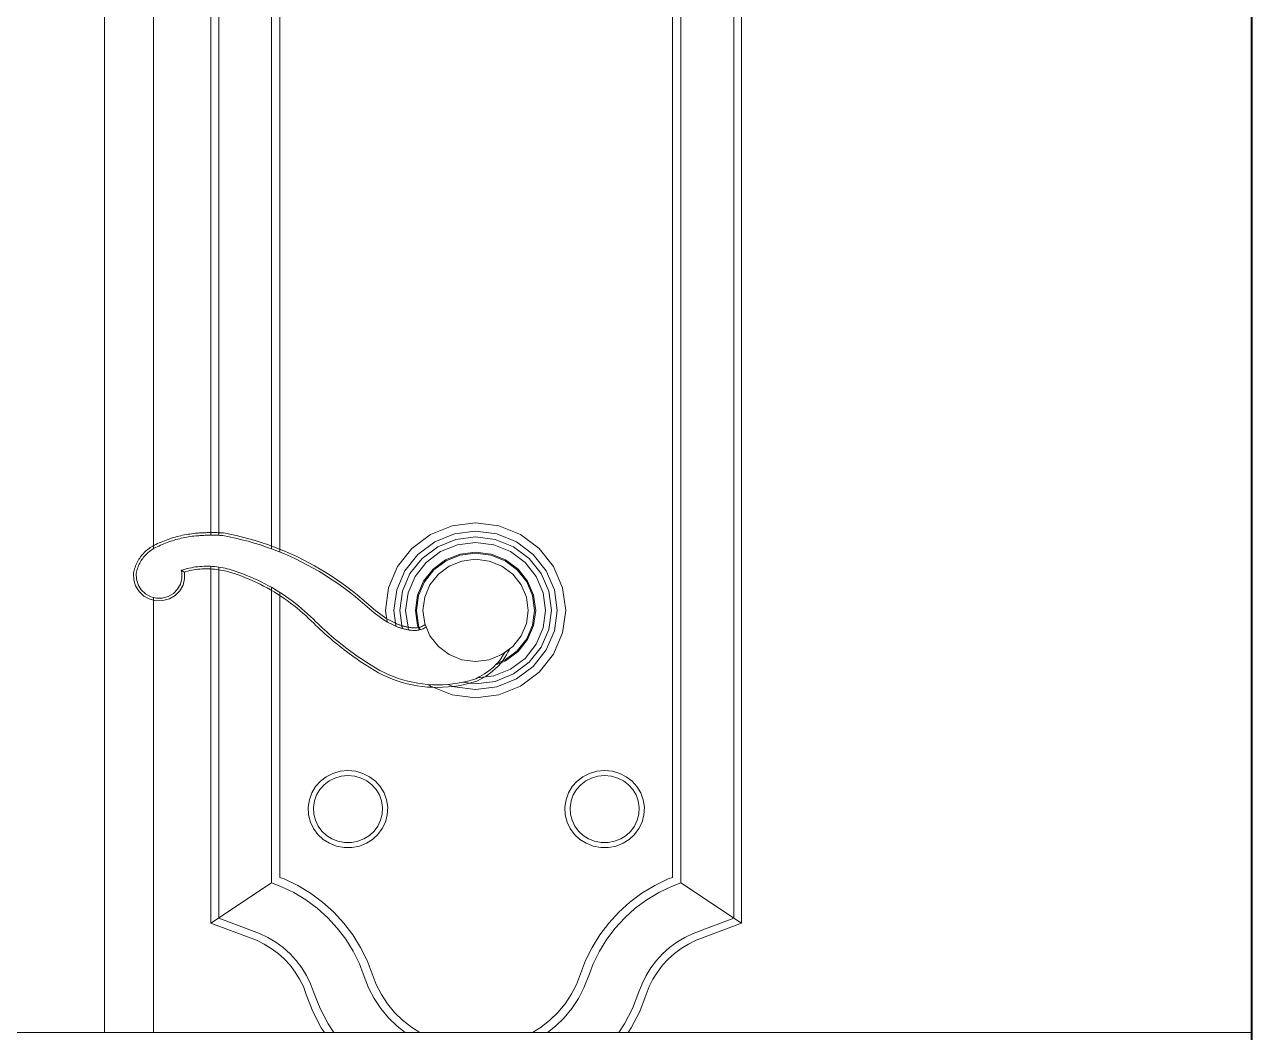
# Model space of a CAD drawing. Header units: inches. Extents: x 137851 to 141026, y -21374 to -19129.
# Drawn here: x 139383.35 to 139389.69, y -20907.73 to -20902.52 of the extents above; entities that cross this region are included whole.
import ezdxf

# ---------------------------------------------------------------- set-up
doc = ezdxf.new("R2010")
doc.units = ezdxf.units.IN
doc.header["$LTSCALE"] = 0.5
doc.header["$MEASUREMENT"] = 0
for name, color, linetype, lineweight in [('PARAPET', 50, 'Continuous', 13), ('wall', 1, 'Continuous', 40), ('window', 4, 'Continuous', 13)]:
    doc.layers.add(name, color=color, linetype=linetype, lineweight=lineweight)

msp = doc.modelspace()

# ---------------------------------------------------------------- linework, layer by layer
at = {"layer": 'PARAPET'}
for p, q in [((139353.6947, -20907.7297), (139387.6947, -20907.7297)), ((139387.6947, -20907.7297), (139389.6947, -20907.7297)), ((139389.6947, -20943.7297), (139389.6947, -20907.7297))]:
    msp.add_line(p, q, dxfattribs=at)
at = {"layer": 'wall'}
msp.add_line((139389.6947, -20828.7297), (139389.6947, -20943.7297), dxfattribs=at)
at = {"layer": 'window'}
for p, q in [((139384.0185, -20905.2299), (139384.0185, -20865.4152)), ((139383.7665, -20865.6597), (139383.7665, -20907.7297)), ((139384.3161, -20905.1596), (139384.3161, -20898.9438)), ((139387.0593, -20898.9438), (139387.0593, -20907.1653)), ((139384.3571, -20905.1469), (139384.3565, -20898.9707)), ((139387.0189, -20898.9707), (139387.0189, -20907.1384)), ((139384.6299, -20905.2306), (139384.6299, -20899.1525)), ((139384.6729, -20899.1811), (139384.6729, -20905.2472)), ((139386.7025, -20906.928), (139386.7025, -20899.1811)), ((139386.7455, -20899.1525), (139386.7455, -20906.9566)), ((139385.684, -20905.0963), (139385.5635, -20905.1117)), ((139385.8046, -20905.1117), (139385.684, -20905.0963)), ((139384.1407, -20905.1671), (139384.1313, -20905.1697)), ((139384.1501, -20905.1647), (139384.1407, -20905.1671)), ((139384.1596, -20905.1624), (139384.1501, -20905.1647)), ((139384.1691, -20905.1603), (139384.1596, -20905.1624)), ((139384.1786, -20905.1584), (139384.1691, -20905.1603)), ((139384.1882, -20905.1566), (139384.1786, -20905.1584)), ((139384.1978, -20905.1549), (139384.1882, -20905.1566)), ((139384.2001, -20905.1683), (139384.1907, -20905.1699)), ((139384.2074, -20905.1535), (139384.1978, -20905.1549)), ((139384.2095, -20905.1668), (139384.2001, -20905.1683)), ((139384.2171, -20905.1521), (139384.2074, -20905.1535)), ((139384.2189, -20905.1655), (139384.2095, -20905.1668)), ((139384.2267, -20905.1509), (139384.2171, -20905.1521)), ((139384.2284, -20905.1643), (139384.2189, -20905.1655)), ((139384.2364, -20905.1499), (139384.2267, -20905.1509)), ((139384.2378, -20905.1634), (139384.2284, -20905.1643)), ((139384.2461, -20905.1491), (139384.2364, -20905.1499)), ((139384.2473, -20905.1625), (139384.2378, -20905.1634)), ((139384.2517, -20905.1486), (139384.2461, -20905.1491)), ((139384.2527, -20905.1621), (139384.2473, -20905.1625)), ((139384.2572, -20905.1482), (139384.2517, -20905.1486)), ((139384.2582, -20905.1617), (139384.2527, -20905.1621)), ((139384.2627, -20905.1479), (139384.2572, -20905.1482)), ((139384.2636, -20905.1613), (139384.2582, -20905.1617)), ((139384.2683, -20905.1475), (139384.2627, -20905.1479)), ((139384.2691, -20905.161), (139384.2636, -20905.1613)), ((139384.2738, -20905.1472), (139384.2683, -20905.1475)), ((139384.2746, -20905.1607), (139384.2691, -20905.161)), ((139384.2794, -20905.147), (139384.2738, -20905.1472)), ((139384.28, -20905.1605), (139384.2746, -20905.1607)), ((139384.2849, -20905.1468), (139384.2794, -20905.147)), ((139384.2855, -20905.1602), (139384.28, -20905.1605)), ((139384.2905, -20905.1466), (139384.2849, -20905.1468)), ((139384.2909, -20905.16), (139384.2855, -20905.1602)), ((139384.296, -20905.1464), (139384.2905, -20905.1466)), ((139384.2964, -20905.1599), (139384.2909, -20905.16)), ((139384.3016, -20905.1463), (139384.296, -20905.1464)), ((139384.3019, -20905.1598), (139384.2964, -20905.1599)), ((139384.3071, -20905.1462), (139384.3016, -20905.1463)), ((139384.3073, -20905.1597), (139384.3019, -20905.1598)), ((139384.3127, -20905.1461), (139384.3071, -20905.1462)), ((139384.3128, -20905.1596), (139384.3073, -20905.1597)), ((139384.3182, -20905.1461), (139384.3127, -20905.1461)), ((139384.3182, -20905.1596), (139384.3128, -20905.1596)), ((139384.3238, -20905.1461), (139384.3182, -20905.1461)), ((139384.3237, -20905.1596), (139384.3182, -20905.1596)), ((139384.3292, -20905.1596), (139384.3237, -20905.1596)), ((139384.3293, -20905.1461), (139384.3238, -20905.1461)), ((139384.3346, -20905.1597), (139384.3292, -20905.1596)), ((139384.3349, -20905.1462), (139384.3293, -20905.1461)), ((139384.3401, -20905.1598), (139384.3346, -20905.1597)), ((139384.3404, -20905.1463), (139384.3349, -20905.1462)), ((139384.3456, -20905.16), (139384.3401, -20905.1598)), ((139384.346, -20905.1465), (139384.3404, -20905.1463)), ((139384.351, -20905.1601), (139384.3456, -20905.16)), ((139384.3515, -20905.1467), (139384.346, -20905.1465)), ((139384.3565, -20905.1603), (139384.351, -20905.1601)), ((139384.3571, -20905.1469), (139384.3515, -20905.1467)), ((139384.3565, -20905.1603), (139384.3571, -20905.1469)), ((139384.3619, -20905.1606), (139384.3565, -20905.1603)), ((139384.3626, -20905.1471), (139384.3571, -20905.1469)), ((139384.3674, -20905.1609), (139384.3619, -20905.1606)), ((139384.3682, -20905.1474), (139384.3626, -20905.1471)), ((139384.3728, -20905.1612), (139384.3674, -20905.1609)), ((139384.3737, -20905.1477), (139384.3682, -20905.1474)), ((139384.3783, -20905.1615), (139384.3728, -20905.1612)), ((139384.3801, -20905.1481), (139384.3737, -20905.1477)), ((139384.411, -20905.1679), (139384.3783, -20905.1615)), ((139384.4139, -20905.1547), (139384.3801, -20905.1481)), ((139384.4435, -20905.175), (139384.411, -20905.1679)), ((139384.4467, -20905.1618), (139384.4139, -20905.1547)), ((139384.4793, -20905.1697), (139384.4467, -20905.1618)), ((139385.4512, -20905.1568), (139385.3548, -20905.2286)), ((139385.5635, -20905.1117), (139385.4512, -20905.1568)), ((139385.5748, -20905.1526), (139385.473, -20905.1935)), ((139385.684, -20905.1386), (139385.5748, -20905.1526)), ((139385.684, -20905.1681), (139385.5827, -20905.1811)), ((139385.7933, -20905.1526), (139385.684, -20905.1386)), ((139385.7854, -20905.1811), (139385.684, -20905.1681)), ((139385.8951, -20905.1935), (139385.7933, -20905.1526)), ((139385.9169, -20905.1568), (139385.8046, -20905.1117)), ((139386.0133, -20905.2286), (139385.9169, -20905.1568)), ((139383.9962, -20905.2281), (139383.99, -20905.2328)), ((139384.0026, -20905.2237), (139383.9962, -20905.2281)), ((139384.0092, -20905.2195), (139384.0026, -20905.2237)), ((139384.016, -20905.2156), (139384.0092, -20905.2195)), ((139384.0166, -20905.2309), (139384.0105, -20905.2348)), ((139384.0228, -20905.2119), (139384.016, -20905.2156)), ((139384.0229, -20905.2273), (139384.0166, -20905.2309)), ((139384.0316, -20905.2076), (139384.0228, -20905.2119)), ((139384.0293, -20905.2239), (139384.0229, -20905.2273)), ((139384.0378, -20905.2197), (139384.0293, -20905.2239)), ((139384.0403, -20905.2034), (139384.0316, -20905.2076)), ((139384.0464, -20905.2156), (139384.0378, -20905.2197)), ((139384.0491, -20905.1994), (139384.0403, -20905.2034)), ((139384.055, -20905.2117), (139384.0464, -20905.2156)), ((139384.058, -20905.1955), (139384.0491, -20905.1994)), ((139384.0636, -20905.2079), (139384.055, -20905.2117)), ((139384.067, -20905.1918), (139384.058, -20905.1955)), ((139384.0724, -20905.2042), (139384.0636, -20905.2079)), ((139384.076, -20905.1882), (139384.067, -20905.1918)), ((139384.0812, -20905.2007), (139384.0724, -20905.2042)), ((139384.0851, -20905.1847), (139384.076, -20905.1882)), ((139384.0901, -20905.1973), (139384.0812, -20905.2007)), ((139384.0942, -20905.1814), (139384.0851, -20905.1847)), ((139384.099, -20905.1941), (139384.0901, -20905.1973)), ((139384.1034, -20905.1782), (139384.0942, -20905.1814)), ((139384.1079, -20905.191), (139384.099, -20905.1941)), ((139384.1126, -20905.1752), (139384.1034, -20905.1782)), ((139384.117, -20905.1881), (139384.1079, -20905.191)), ((139384.1219, -20905.1724), (139384.1126, -20905.1752)), ((139384.126, -20905.1853), (139384.117, -20905.1881)), ((139384.1313, -20905.1697), (139384.1219, -20905.1724)), ((139384.1352, -20905.1826), (139384.126, -20905.1853)), ((139384.1443, -20905.1801), (139384.1352, -20905.1826)), ((139384.1535, -20905.1778), (139384.1443, -20905.1801)), ((139384.1628, -20905.1756), (139384.1535, -20905.1778)), ((139384.1721, -20905.1735), (139384.1628, -20905.1756)), ((139384.1814, -20905.1716), (139384.1721, -20905.1735)), ((139384.1907, -20905.1699), (139384.1814, -20905.1716)), ((139384.4758, -20905.1828), (139384.4435, -20905.175)), ((139384.508, -20905.1913), (139384.4758, -20905.1828)), ((139384.5118, -20905.1783), (139384.4793, -20905.1697)), ((139384.54, -20905.2005), (139384.508, -20905.1913)), ((139384.5441, -20905.1876), (139384.5118, -20905.1783)), ((139384.5717, -20905.2103), (139384.54, -20905.2005)), ((139384.5761, -20905.1975), (139384.5441, -20905.1876)), ((139384.6032, -20905.2209), (139384.5717, -20905.2103)), ((139384.6079, -20905.2082), (139384.5761, -20905.1975)), ((139384.6344, -20905.2322), (139384.6032, -20905.2209)), ((139384.6394, -20905.2196), (139384.6079, -20905.2082)), ((139384.6707, -20905.2316), (139384.6394, -20905.2196)), ((139384.7017, -20905.2444), (139384.6707, -20905.2316)), ((139385.3548, -20905.2286), (139385.2808, -20905.3222)), ((139385.473, -20905.1935), (139385.3856, -20905.2586)), ((139385.4882, -20905.219), (139385.4071, -20905.2794)), ((139385.5827, -20905.1811), (139385.4882, -20905.219)), ((139385.5905, -20905.2093), (139385.5033, -20905.2443)), ((139385.684, -20905.1973), (139385.5905, -20905.2093)), ((139385.7776, -20905.2093), (139385.684, -20905.1973)), ((139385.8648, -20905.2443), (139385.7776, -20905.2093)), ((139385.8798, -20905.219), (139385.7854, -20905.1811)), ((139385.961, -20905.2794), (139385.8798, -20905.219)), ((139385.9825, -20905.2586), (139385.8951, -20905.1935)), ((139386.0873, -20905.3222), (139386.0133, -20905.2286)), ((139383.9395, -20905.2908), (139383.9358, -20905.2976)), ((139383.9435, -20905.2842), (139383.9395, -20905.2908)), ((139383.9477, -20905.2778), (139383.9435, -20905.2842)), ((139383.9521, -20905.2715), (139383.9477, -20905.2778)), ((139383.9554, -20905.2912), (139383.9517, -20905.2974)), ((139383.9569, -20905.2654), (139383.9521, -20905.2715)), ((139383.9593, -20905.2852), (139383.9554, -20905.2912)), ((139383.9618, -20905.2594), (139383.9569, -20905.2654)), ((139383.9634, -20905.2793), (139383.9593, -20905.2852)), ((139383.967, -20905.2537), (139383.9618, -20905.2594)), ((139383.9678, -20905.2736), (139383.9634, -20905.2793)), ((139383.9724, -20905.2481), (139383.967, -20905.2537)), ((139383.9725, -20905.2681), (139383.9678, -20905.2736)), ((139383.9781, -20905.2428), (139383.9724, -20905.2481)), ((139383.9773, -20905.2628), (139383.9725, -20905.2681)), ((139383.9824, -20905.2576), (139383.9773, -20905.2628)), ((139383.9839, -20905.2377), (139383.9781, -20905.2428)), ((139383.9876, -20905.2526), (139383.9824, -20905.2576)), ((139383.99, -20905.2328), (139383.9839, -20905.2377)), ((139383.993, -20905.2479), (139383.9876, -20905.2526)), ((139383.9987, -20905.2433), (139383.993, -20905.2479)), ((139384.0045, -20905.239), (139383.9987, -20905.2433)), ((139384.0105, -20905.2348), (139384.0045, -20905.239)), ((139384.6654, -20905.2441), (139384.6344, -20905.2322)), ((139384.6961, -20905.2567), (139384.6654, -20905.2441)), ((139384.7265, -20905.27), (139384.6961, -20905.2567)), ((139384.7323, -20905.2577), (139384.7017, -20905.2444)), ((139384.7566, -20905.2839), (139384.7265, -20905.27)), ((139384.7627, -20905.2718), (139384.7323, -20905.2577)), ((139384.7863, -20905.2985), (139384.7566, -20905.2839)), ((139384.7927, -20905.2865), (139384.7627, -20905.2718)), ((139384.8224, -20905.3019), (139384.7927, -20905.2865)), ((139385.3856, -20905.2586), (139385.3186, -20905.3433)), ((139385.4071, -20905.2794), (139385.3449, -20905.3581)), ((139385.5033, -20905.2443), (139385.4284, -20905.3)), ((139385.5287, -20905.287), (139385.4644, -20905.3349)), ((139385.5315, -20905.2917), (139385.4683, -20905.3387)), ((139385.6036, -20905.2569), (139385.5287, -20905.287)), ((139385.6051, -20905.2621), (139385.5315, -20905.2917)), ((139385.548, -20905.3195), (139385.6136, -20905.2931)), ((139385.684, -20905.2467), (139385.6036, -20905.2569)), ((139385.684, -20905.252), (139385.6051, -20905.2621)), ((139385.6136, -20905.2931), (139385.684, -20905.2841)), ((139385.7645, -20905.2569), (139385.684, -20905.2467)), ((139385.763, -20905.2621), (139385.684, -20905.252)), ((139385.684, -20905.2841), (139385.7545, -20905.2931)), ((139385.7545, -20905.2931), (139385.8201, -20905.3195)), ((139385.8366, -20905.2917), (139385.763, -20905.2621)), ((139385.8394, -20905.287), (139385.7645, -20905.2569)), ((139385.8998, -20905.3387), (139385.8366, -20905.2917)), ((139385.9037, -20905.3349), (139385.8394, -20905.287)), ((139385.9397, -20905.3), (139385.8648, -20905.2443)), ((139386.0232, -20905.3581), (139385.961, -20905.2794)), ((139386.0495, -20905.3433), (139385.9825, -20905.2586)), ((139383.9179, -20905.348), (139383.9164, -20905.3566)), ((139383.9164, -20905.3566), (139383.917, -20905.3897)), ((139383.9196, -20905.3405), (139383.9179, -20905.348)), ((139383.9216, -20905.3331), (139383.9196, -20905.3405)), ((139383.9239, -20905.3258), (139383.9216, -20905.3331)), ((139383.9264, -20905.3186), (139383.9239, -20905.3258)), ((139383.9293, -20905.3115), (139383.9264, -20905.3186)), ((139383.9324, -20905.3045), (139383.9293, -20905.3115)), ((139383.9316, -20905.3506), (139383.9303, -20905.3576)), ((139383.9303, -20905.3576), (139383.9309, -20905.3877)), ((139383.9331, -20905.3437), (139383.9316, -20905.3506)), ((139383.9358, -20905.2976), (139383.9324, -20905.3045)), ((139383.935, -20905.3368), (139383.9331, -20905.3437)), ((139383.9371, -20905.33), (139383.935, -20905.3368)), ((139383.9395, -20905.3232), (139383.9371, -20905.33)), ((139383.9421, -20905.3166), (139383.9395, -20905.3232)), ((139383.9451, -20905.3101), (139383.9421, -20905.3166)), ((139383.9482, -20905.3037), (139383.9451, -20905.3101)), ((139383.9517, -20905.2974), (139383.9482, -20905.3037)), ((139384.1619, -20905.3412), (139384.1724, -20905.3379)), ((139384.1656, -20905.3534), (139384.1619, -20905.3412)), ((139384.1619, -20905.3412), (139384.176, -20905.3485)), ((139384.1661, -20905.3835), (139384.1656, -20905.3534)), ((139384.1724, -20905.3379), (139384.1829, -20905.3349)), ((139384.176, -20905.3485), (139384.1771, -20905.349)), ((139384.1765, -20905.3508), (139384.179, -20905.3501)), ((139384.179, -20905.3501), (139384.1867, -20905.3479)), ((139384.1794, -20905.3514), (139384.179, -20905.3501)), ((139384.1801, -20905.385), (139384.1794, -20905.3514)), ((139384.1829, -20905.3349), (139384.1935, -20905.3322)), ((139384.1867, -20905.3479), (139384.1969, -20905.3452)), ((139384.1935, -20905.3322), (139384.2042, -20905.3297)), ((139384.1969, -20905.3452), (139384.2072, -20905.3429)), ((139384.2042, -20905.3297), (139384.215, -20905.3275)), ((139384.2072, -20905.3429), (139384.2176, -20905.3408)), ((139384.215, -20905.3275), (139384.2258, -20905.3256)), ((139384.2176, -20905.3408), (139384.2281, -20905.3389)), ((139384.2258, -20905.3256), (139384.2366, -20905.324)), ((139384.2281, -20905.3389), (139384.2386, -20905.3373)), ((139384.2366, -20905.324), (139384.2475, -20905.3226)), ((139384.2386, -20905.3373), (139384.2491, -20905.336)), ((139384.2475, -20905.3226), (139384.2585, -20905.3216)), ((139384.2491, -20905.336), (139384.2597, -20905.335)), ((139384.2585, -20905.3216), (139384.2694, -20905.3208)), ((139384.2597, -20905.335), (139384.2703, -20905.3342)), ((139384.2694, -20905.3208), (139384.2804, -20905.3203)), ((139384.2703, -20905.3342), (139384.2809, -20905.3337)), ((139384.2804, -20905.3203), (139384.2914, -20905.32)), ((139384.2809, -20905.3337), (139384.2915, -20905.3335)), ((139384.2914, -20905.32), (139384.3023, -20905.3201)), ((139384.2915, -20905.3335), (139384.3021, -20905.3336)), ((139384.3021, -20905.3336), (139384.3127, -20905.3339)), ((139384.3023, -20905.3201), (139384.3133, -20905.3204)), ((139384.3127, -20905.3339), (139384.3233, -20905.3345)), ((139384.3133, -20905.3204), (139384.3243, -20905.321)), ((139384.3161, -20907.1653), (139384.3161, -20905.3206)), ((139384.3233, -20905.3345), (139384.3339, -20905.3354)), ((139384.3243, -20905.321), (139384.3352, -20905.3219)), ((139384.3339, -20905.3354), (139384.3444, -20905.3365)), ((139384.3352, -20905.3219), (139384.3462, -20905.3231)), ((139384.3444, -20905.3365), (139384.3549, -20905.3379)), ((139384.3462, -20905.3231), (139384.357, -20905.3246)), ((139384.3549, -20905.3379), (139384.3654, -20905.3396)), ((139384.3565, -20907.1384), (139384.357, -20905.3246)), ((139384.357, -20905.3246), (139384.3679, -20905.3263)), ((139384.3654, -20905.3396), (139384.3758, -20905.3415)), ((139384.3679, -20905.3263), (139384.3787, -20905.3283)), ((139384.3758, -20905.3415), (139384.3862, -20905.3438)), ((139384.3787, -20905.3283), (139384.3894, -20905.3306)), ((139384.3862, -20905.3438), (139384.3965, -20905.3462)), ((139384.3894, -20905.3306), (139384.4, -20905.3332)), ((139384.3965, -20905.3462), (139384.4068, -20905.349)), ((139384.4, -20905.3332), (139384.4106, -20905.336)), ((139384.4068, -20905.349), (139384.4169, -20905.352)), ((139384.4106, -20905.336), (139384.4211, -20905.3391)), ((139384.4169, -20905.352), (139384.4366, -20905.3583)), ((139384.4211, -20905.3391), (139384.4411, -20905.3455)), ((139384.4366, -20905.3583), (139384.4561, -20905.365)), ((139384.4411, -20905.3455), (139384.4609, -20905.3523)), ((139384.4609, -20905.3523), (139384.4806, -20905.3595)), ((139384.8157, -20905.3137), (139384.7863, -20905.2985)), ((139384.8448, -20905.3296), (139384.8157, -20905.3137)), ((139384.8517, -20905.3179), (139384.8224, -20905.3019)), ((139384.8734, -20905.3461), (139384.8448, -20905.3296)), ((139384.8807, -20905.3346), (139384.8517, -20905.3179)), ((139384.9017, -20905.3632), (139384.8734, -20905.3461)), ((139384.9092, -20905.3518), (139384.8807, -20905.3346)), ((139384.9374, -20905.3697), (139384.9092, -20905.3518)), ((139385.2808, -20905.3222), (139385.2343, -20905.4311)), ((139385.3186, -20905.3433), (139385.2764, -20905.4421)), ((139385.3449, -20905.3581), (139385.3058, -20905.4497)), ((139385.4284, -20905.3), (139385.3709, -20905.3727)), ((139385.4644, -20905.3349), (139385.415, -20905.3973)), ((139385.4683, -20905.3387), (139385.4198, -20905.4)), ((139385.4917, -20905.3614), (139385.548, -20905.3195)), ((139385.8201, -20905.3195), (139385.8764, -20905.3614)), ((139385.9483, -20905.4), (139385.8998, -20905.3387)), ((139385.9531, -20905.3973), (139385.9037, -20905.3349)), ((139385.9972, -20905.3727), (139385.9397, -20905.3)), ((139386.0623, -20905.4497), (139386.0232, -20905.3581)), ((139386.0917, -20905.4421), (139386.0495, -20905.3433)), ((139386.1338, -20905.4311), (139386.0873, -20905.3222)), ((139383.917, -20905.3897), (139383.9266, -20905.422)), ((139383.9266, -20905.422), (139383.9444, -20905.4508)), ((139383.9309, -20905.3877), (139383.9394, -20905.4166)), ((139383.9394, -20905.4166), (139383.9554, -20905.4423)), ((139384.1437, -20905.439), (139384.1587, -20905.4127)), ((139384.1549, -20905.447), (139384.1717, -20905.4176)), ((139384.1587, -20905.4127), (139384.1661, -20905.3835)), ((139384.1717, -20905.4176), (139384.1801, -20905.385)), ((139384.4561, -20905.365), (139384.4755, -20905.3721)), ((139384.4755, -20905.3721), (139384.4948, -20905.3796)), ((139384.4806, -20905.3595), (139384.5001, -20905.3671)), ((139384.4948, -20905.3796), (139384.5139, -20905.3874)), ((139384.5001, -20905.3671), (139384.5194, -20905.3751)), ((139384.5139, -20905.3874), (139384.5328, -20905.3957)), ((139384.5194, -20905.3751), (139384.5386, -20905.3834)), ((139384.5328, -20905.3957), (139384.5515, -20905.4043)), ((139384.5386, -20905.3834), (139384.5576, -20905.3921)), ((139384.5515, -20905.4043), (139384.5701, -20905.4133)), ((139384.5576, -20905.3921), (139384.5764, -20905.4012)), ((139384.5701, -20905.4133), (139384.5885, -20905.4226)), ((139384.5764, -20905.4012), (139384.595, -20905.4107)), ((139384.595, -20905.4107), (139384.6135, -20905.4206)), ((139384.6135, -20905.4206), (139384.6317, -20905.4308)), ((139384.9296, -20905.3809), (139384.9017, -20905.3632)), ((139384.9571, -20905.3992), (139384.9296, -20905.3809)), ((139384.9651, -20905.3882), (139384.9374, -20905.3697)), ((139384.9841, -20905.4182), (139384.9571, -20905.3992)), ((139384.9924, -20905.4073), (139384.9651, -20905.3882)), ((139385.0107, -20905.4377), (139384.9841, -20905.4182)), ((139385.0192, -20905.427), (139384.9924, -20905.4073)), ((139385.3709, -20905.3727), (139385.3348, -20905.4573)), ((139385.415, -20905.3973), (139385.3839, -20905.47)), ((139385.4198, -20905.4), (139385.3893, -20905.4714)), ((139385.4213, -20905.4797), (139385.4484, -20905.4161)), ((139385.4484, -20905.4161), (139385.4917, -20905.3614)), ((139385.8764, -20905.3614), (139385.9196, -20905.4161)), ((139385.9196, -20905.4161), (139385.9468, -20905.4797)), ((139385.9788, -20905.4714), (139385.9483, -20905.4)), ((139385.9841, -20905.47), (139385.9531, -20905.3973)), ((139386.0333, -20905.4573), (139385.9972, -20905.3727)), ((139383.9444, -20905.4508), (139383.9694, -20905.4741)), ((139383.9554, -20905.4423), (139383.9777, -20905.4632)), ((139383.9694, -20905.4741), (139383.9997, -20905.4904)), ((139383.9777, -20905.4632), (139384.0048, -20905.4777)), ((139384.0048, -20905.4777), (139384.0349, -20905.4849)), ((139384.0185, -20907.7297), (139384.0185, -20905.481)), ((139384.0349, -20905.4849), (139384.0658, -20905.4844)), ((139384.0658, -20905.4844), (139384.0956, -20905.4761)), ((139384.0956, -20905.4761), (139384.1222, -20905.4606)), ((139384.1012, -20905.4886), (139384.1309, -20905.4712)), ((139384.1222, -20905.4606), (139384.1437, -20905.439)), ((139384.1309, -20905.4712), (139384.1549, -20905.447)), ((139384.5885, -20905.4226), (139384.6066, -20905.4323)), ((139384.6066, -20905.4323), (139384.6246, -20905.4424)), ((139384.6246, -20905.4424), (139384.6423, -20905.4528)), ((139384.6299, -20906.9566), (139384.6299, -20905.4298)), ((139384.6317, -20905.4308), (139384.6496, -20905.4413)), ((139384.6423, -20905.4528), (139384.6598, -20905.4636)), ((139384.6496, -20905.4413), (139384.6674, -20905.4522)), ((139384.6598, -20905.4636), (139384.6771, -20905.4747)), ((139384.6674, -20905.4522), (139384.6849, -20905.4635)), ((139384.6729, -20905.4558), (139384.6729, -20906.928)), ((139384.6771, -20905.4747), (139384.6941, -20905.4861)), ((139384.6849, -20905.4635), (139384.7022, -20905.4751)), ((139384.7022, -20905.4751), (139384.7192, -20905.4871)), ((139385.0368, -20905.4577), (139385.0107, -20905.4377)), ((139385.0456, -20905.4473), (139385.0192, -20905.427)), ((139385.0625, -20905.4784), (139385.0368, -20905.4577)), ((139385.0715, -20905.4681), (139385.0456, -20905.4473)), ((139385.0876, -20905.4996), (139385.0625, -20905.4784)), ((139385.0968, -20905.4894), (139385.0715, -20905.4681)), ((139385.2343, -20905.4311), (139385.2184, -20905.548)), ((139385.2764, -20905.4421), (139385.262, -20905.548)), ((139385.3058, -20905.4497), (139385.2924, -20905.548)), ((139385.3348, -20905.4573), (139385.3225, -20905.548)), ((139385.3839, -20905.47), (139385.3734, -20905.548)), ((139385.3893, -20905.4714), (139385.3789, -20905.548)), ((139385.412, -20905.548), (139385.4213, -20905.4797)), ((139385.9468, -20905.4797), (139385.9561, -20905.548)), ((139385.9892, -20905.548), (139385.9788, -20905.4714)), ((139385.9947, -20905.548), (139385.9841, -20905.47)), ((139386.0456, -20905.548), (139386.0333, -20905.4573)), ((139386.0757, -20905.548), (139386.0623, -20905.4497)), ((139386.1061, -20905.548), (139386.0917, -20905.4421)), ((139386.1497, -20905.548), (139386.1338, -20905.4311)), ((139383.9997, -20905.4904), (139384.0333, -20905.4985)), ((139384.0333, -20905.4985), (139384.0679, -20905.4979)), ((139384.0679, -20905.4979), (139384.1012, -20905.4886)), ((139384.6941, -20905.4861), (139384.7109, -20905.4979)), ((139384.7109, -20905.4979), (139384.7275, -20905.5101)), ((139384.7192, -20905.4871), (139384.736, -20905.4994)), ((139384.7275, -20905.5101), (139384.7438, -20905.5225)), ((139384.736, -20905.4994), (139384.7525, -20905.512)), ((139384.7438, -20905.5225), (139384.7598, -20905.5353)), ((139384.7525, -20905.512), (139384.7687, -20905.5249)), ((139384.7598, -20905.5353), (139384.7755, -20905.5484)), ((139384.7687, -20905.5249), (139384.7847, -20905.5382)), ((139384.7755, -20905.5484), (139384.791, -20905.5618)), ((139384.7847, -20905.5382), (139384.8004, -20905.5518)), ((139385.1597, -20905.5617), (139385.0876, -20905.4996)), ((139385.1685, -20905.5512), (139385.0968, -20905.4894)), ((139385.2184, -20905.548), (139385.2265, -20905.608)), ((139385.262, -20905.548), (139385.2707, -20905.6148)), ((139385.2924, -20905.548), (139385.3026, -20905.627)), ((139385.3225, -20905.548), (139385.3359, -20905.6351)), ((139385.3734, -20905.548), (139385.3839, -20905.626)), ((139385.3789, -20905.548), (139385.3893, -20905.6247)), ((139385.4213, -20905.6163), (139385.412, -20905.548)), ((139385.9561, -20905.548), (139385.9468, -20905.6163)), ((139385.9788, -20905.6247), (139385.9892, -20905.548)), ((139385.9841, -20905.626), (139385.9947, -20905.548)), ((139386.0333, -20905.6388), (139386.0456, -20905.548)), ((139386.063, -20905.6465), (139386.0757, -20905.548)), ((139386.0917, -20905.654), (139386.1061, -20905.548)), ((139386.1338, -20905.665), (139386.1497, -20905.548)), ((139384.791, -20905.5618), (139384.8062, -20905.5754)), ((139384.8004, -20905.5518), (139384.8158, -20905.5657)), ((139384.8062, -20905.5754), (139384.8211, -20905.5894)), ((139384.8158, -20905.5657), (139384.8309, -20905.5799)), ((139384.8211, -20905.5894), (139384.8357, -20905.6038)), ((139384.8309, -20905.5799), (139384.8457, -20905.5943)), ((139384.8357, -20905.6038), (139384.8471, -20905.615)), ((139384.8457, -20905.5943), (139384.857, -20905.6055)), ((139384.857, -20905.6055), (139384.8684, -20905.6166)), ((139385.212, -20905.5996), (139385.1597, -20905.5617)), ((139385.2198, -20905.5884), (139385.1685, -20905.5512)), ((139385.2283, -20905.609), (139385.212, -20905.5996)), ((139385.235, -20905.5972), (139385.2198, -20905.5884)), ((139385.2612, -20905.6254), (139385.2283, -20905.609)), ((139385.2674, -20905.6133), (139385.235, -20905.5972)), ((139384.8471, -20905.615), (139384.8586, -20905.6262)), ((139384.8586, -20905.6262), (139384.8702, -20905.6372)), ((139384.8684, -20905.6166), (139384.8799, -20905.6276)), ((139384.8702, -20905.6372), (139384.8819, -20905.6482)), ((139384.8799, -20905.6276), (139384.8915, -20905.6384)), ((139384.8819, -20905.6482), (139384.8937, -20905.659)), ((139384.8915, -20905.6384), (139384.9032, -20905.6492)), ((139384.8937, -20905.659), (139384.9056, -20905.6698)), ((139384.9032, -20905.6492), (139384.915, -20905.6599)), ((139384.9056, -20905.6698), (139384.9176, -20905.6804)), ((139384.915, -20905.6599), (139384.927, -20905.6704)), ((139384.927, -20905.6704), (139384.939, -20905.6808)), ((139385.2648, -20905.6271), (139385.2612, -20905.6254)), ((139385.2685, -20905.6287), (139385.2648, -20905.6271)), ((139385.2707, -20905.6148), (139385.2674, -20905.6133)), ((139385.2721, -20905.6302), (139385.2685, -20905.6287)), ((139385.2742, -20905.6164), (139385.2707, -20905.6148)), ((139385.2707, -20905.6148), (139385.2732, -20905.6307)), ((139385.2758, -20905.6318), (139385.2721, -20905.6302)), ((139385.2777, -20905.6179), (139385.2742, -20905.6164)), ((139385.2795, -20905.6332), (139385.2758, -20905.6318)), ((139385.2812, -20905.6193), (139385.2777, -20905.6179)), ((139385.2833, -20905.6347), (139385.2795, -20905.6332)), ((139385.2847, -20905.6207), (139385.2812, -20905.6193)), ((139385.287, -20905.636), (139385.2833, -20905.6347)), ((139385.2883, -20905.6221), (139385.2847, -20905.6207)), ((139385.2908, -20905.6373), (139385.287, -20905.636)), ((139385.2918, -20905.6234), (139385.2883, -20905.6221)), ((139385.2946, -20905.6386), (139385.2908, -20905.6373)), ((139385.2954, -20905.6246), (139385.2918, -20905.6234)), ((139385.2984, -20905.6398), (139385.2946, -20905.6386)), ((139385.299, -20905.6258), (139385.2954, -20905.6246)), ((139385.3022, -20905.641), (139385.2984, -20905.6398)), ((139385.3026, -20905.627), (139385.299, -20905.6258)), ((139385.3061, -20905.6421), (139385.3022, -20905.641)), ((139385.3026, -20905.627), (139385.3061, -20905.6421)), ((139385.3026, -20905.627), (139385.3044, -20905.6416)), ((139385.3063, -20905.6281), (139385.3026, -20905.627)), ((139385.3099, -20905.6432), (139385.3061, -20905.6421)), ((139385.3099, -20905.6291), (139385.3063, -20905.6281)), ((139385.3136, -20905.6302), (139385.3099, -20905.6291)), ((139385.3138, -20905.6442), (139385.3099, -20905.6432)), ((139385.3173, -20905.6311), (139385.3136, -20905.6302)), ((139385.3177, -20905.6451), (139385.3138, -20905.6442)), ((139385.321, -20905.632), (139385.3173, -20905.6311)), ((139385.3216, -20905.646), (139385.3177, -20905.6451)), ((139385.3247, -20905.6329), (139385.321, -20905.632)), ((139385.3255, -20905.6469), (139385.3216, -20905.646)), ((139385.3284, -20905.6337), (139385.3247, -20905.6329)), ((139385.3294, -20905.6477), (139385.3255, -20905.6469)), ((139385.3322, -20905.6344), (139385.3284, -20905.6337)), ((139385.3334, -20905.6484), (139385.3294, -20905.6477)), ((139385.3359, -20905.6351), (139385.3322, -20905.6344)), ((139385.3373, -20905.6491), (139385.3334, -20905.6484)), ((139385.3359, -20905.6351), (139385.3348, -20905.6388)), ((139385.3348, -20905.6388), (139385.3373, -20905.6491)), ((139385.3397, -20905.6358), (139385.3359, -20905.6351)), ((139385.3413, -20905.6497), (139385.3373, -20905.6491)), ((139385.3434, -20905.6364), (139385.3397, -20905.6358)), ((139385.3452, -20905.6503), (139385.3413, -20905.6497)), ((139385.3472, -20905.6369), (139385.3434, -20905.6364)), ((139385.3492, -20905.6508), (139385.3452, -20905.6503)), ((139385.351, -20905.6374), (139385.3472, -20905.6369)), ((139385.3532, -20905.6513), (139385.3492, -20905.6508)), ((139385.3546, -20905.6379), (139385.351, -20905.6374)), ((139385.3596, -20905.6518), (139385.3532, -20905.6513)), ((139385.3603, -20905.6383), (139385.3546, -20905.6379)), ((139385.3661, -20905.6519), (139385.3596, -20905.6518)), ((139385.3664, -20905.6384), (139385.3603, -20905.6383)), ((139385.3721, -20905.6521), (139385.3661, -20905.6519)), ((139385.3721, -20905.6386), (139385.3664, -20905.6384)), ((139385.3773, -20905.6384), (139385.3721, -20905.6386)), ((139385.3781, -20905.6519), (139385.3721, -20905.6521)), ((139385.3824, -20905.6379), (139385.3773, -20905.6384)), ((139385.3842, -20905.6513), (139385.3781, -20905.6519)), ((139385.3875, -20905.6372), (139385.3824, -20905.6379)), ((139385.3839, -20905.626), (139385.3875, -20905.6372)), ((139385.3901, -20905.6504), (139385.3842, -20905.6513)), ((139385.3925, -20905.6361), (139385.3875, -20905.6372)), ((139385.3875, -20905.6372), (139385.394, -20905.6496)), ((139385.3893, -20905.6247), (139385.3925, -20905.6361)), ((139385.396, -20905.6491), (139385.3901, -20905.6504)), ((139385.3974, -20905.6347), (139385.3925, -20905.6361)), ((139385.3925, -20905.6361), (139385.3993, -20905.6482)), ((139385.4018, -20905.6475), (139385.396, -20905.6491)), ((139385.4023, -20905.6329), (139385.3974, -20905.6347)), ((139385.4075, -20905.6455), (139385.4018, -20905.6475)), ((139385.407, -20905.6309), (139385.4023, -20905.6329)), ((139385.4116, -20905.6286), (139385.407, -20905.6309)), ((139385.413, -20905.6431), (139385.4075, -20905.6455)), ((139385.416, -20905.6261), (139385.4116, -20905.6286)), ((139385.4183, -20905.6404), (139385.413, -20905.6431)), ((139385.4202, -20905.6232), (139385.416, -20905.6261)), ((139385.4235, -20905.6374), (139385.4183, -20905.6404)), ((139385.4232, -20905.6209), (139385.4202, -20905.6232)), ((139385.4232, -20905.6209), (139385.4213, -20905.6163)), ((139385.4232, -20905.6209), (139385.4285, -20905.6341)), ((139385.4285, -20905.6341), (139385.4235, -20905.6374)), ((139385.4484, -20905.68), (139385.4285, -20905.6341)), ((139385.9468, -20905.6163), (139385.9196, -20905.68)), ((139385.9483, -20905.6961), (139385.9788, -20905.6247)), ((139385.9531, -20905.6987), (139385.9841, -20905.626)), ((139385.9972, -20905.7234), (139386.0333, -20905.6388)), ((139386.0232, -20905.738), (139386.063, -20905.6465)), ((139386.0495, -20905.7527), (139386.0917, -20905.654)), ((139386.0873, -20905.7739), (139386.1338, -20905.665)), ((139384.9176, -20905.6804), (139384.9298, -20905.6909)), ((139384.9298, -20905.6909), (139384.942, -20905.7014)), ((139384.939, -20905.6808), (139384.9511, -20905.6912)), ((139384.942, -20905.7014), (139384.9543, -20905.7117)), ((139384.9511, -20905.6912), (139384.9634, -20905.7014)), ((139384.9543, -20905.7117), (139384.9668, -20905.7218)), ((139384.9634, -20905.7014), (139384.9757, -20905.7115)), ((139384.9668, -20905.7218), (139384.9793, -20905.7319)), ((139384.9757, -20905.7115), (139384.9881, -20905.7215)), ((139384.9793, -20905.7319), (139384.9919, -20905.7419)), ((139384.9881, -20905.7215), (139385.0006, -20905.7313)), ((139385.0006, -20905.7313), (139385.0133, -20905.7411)), ((139385.4917, -20905.7347), (139385.4484, -20905.68)), ((139385.548, -20905.7766), (139385.4917, -20905.7347)), ((139385.8764, -20905.7347), (139385.8201, -20905.7766)), ((139385.9196, -20905.68), (139385.8764, -20905.7347)), ((139385.8998, -20905.7574), (139385.9483, -20905.6961)), ((139385.9037, -20905.7612), (139385.9531, -20905.6987)), ((139385.9397, -20905.7961), (139385.9972, -20905.7234)), ((139385.961, -20905.8167), (139386.0232, -20905.738)), ((139384.9919, -20905.7419), (139385.0046, -20905.7517)), ((139385.0046, -20905.7517), (139385.0175, -20905.7614)), ((139385.0133, -20905.7411), (139385.026, -20905.7508)), ((139385.0175, -20905.7614), (139385.0304, -20905.771)), ((139385.026, -20905.7508), (139385.0388, -20905.7603)), ((139385.0304, -20905.771), (139385.0434, -20905.7805)), ((139385.0388, -20905.7603), (139385.0517, -20905.7697)), ((139385.0434, -20905.7805), (139385.0565, -20905.7899)), ((139385.0517, -20905.7697), (139385.0647, -20905.779)), ((139385.0565, -20905.7899), (139385.0696, -20905.7991)), ((139385.0647, -20905.779), (139385.0777, -20905.7882)), ((139385.0696, -20905.7991), (139385.0829, -20905.8083)), ((139385.0777, -20905.7882), (139385.0909, -20905.7972)), ((139385.0909, -20905.7972), (139385.1042, -20905.8061)), ((139385.6136, -20905.803), (139385.548, -20905.7766)), ((139385.8201, -20905.7766), (139385.7545, -20905.803)), ((139385.8059, -20905.8103), (139385.8146, -20905.7983)), ((139385.8146, -20905.7983), (139385.8233, -20905.7852)), ((139385.8233, -20905.7852), (139385.8315, -20905.7718)), ((139385.8261, -20905.8058), (139385.8351, -20905.7923)), ((139385.8315, -20905.7718), (139385.8353, -20905.7653)), ((139385.8351, -20905.7923), (139385.8436, -20905.7786)), ((139385.8366, -20905.8044), (139385.8998, -20905.7574)), ((139385.8394, -20905.809), (139385.9037, -20905.7612)), ((139385.8436, -20905.7786), (139385.8516, -20905.7645)), ((139385.8516, -20905.7645), (139385.8591, -20905.7502)), ((139385.8591, -20905.7502), (139385.861, -20905.7461)), ((139385.8648, -20905.8518), (139385.9397, -20905.7961)), ((139385.9825, -20905.8375), (139386.0495, -20905.7527)), ((139386.0133, -20905.8674), (139386.0873, -20905.7739)), ((139385.0829, -20905.8083), (139385.0963, -20905.8173)), ((139385.0963, -20905.8173), (139385.1097, -20905.8261)), ((139385.1042, -20905.8061), (139385.1175, -20905.815)), ((139385.1097, -20905.8261), (139385.1233, -20905.8349)), ((139385.1175, -20905.815), (139385.1309, -20905.8236)), ((139385.1233, -20905.8349), (139385.1369, -20905.8435)), ((139385.1309, -20905.8236), (139385.1444, -20905.8322)), ((139385.1369, -20905.8435), (139385.1592, -20905.8573)), ((139385.1444, -20905.8322), (139385.1664, -20905.8458)), ((139385.1592, -20905.8573), (139385.1822, -20905.8702)), ((139385.1664, -20905.8458), (139385.1889, -20905.8584)), ((139385.1889, -20905.8584), (139385.212, -20905.8701)), ((139385.684, -20905.812), (139385.6136, -20905.803)), ((139385.7545, -20905.803), (139385.684, -20905.812)), ((139385.7302, -20905.8763), (139385.7529, -20905.8603)), ((139385.7529, -20905.8603), (139385.7743, -20905.8426)), ((139385.7615, -20905.8709), (139385.7837, -20905.8526)), ((139385.7743, -20905.8426), (139385.7942, -20905.8234)), ((139385.7776, -20905.8868), (139385.8648, -20905.8518)), ((139385.7837, -20905.8526), (139385.8044, -20905.8326)), ((139385.7875, -20905.8299), (139385.8169, -20905.8186)), ((139385.7942, -20905.8234), (139385.7969, -20905.8204)), ((139385.7969, -20905.8204), (139385.8366, -20905.8044)), ((139385.7969, -20905.8204), (139385.8059, -20905.8103)), ((139385.8044, -20905.8326), (139385.8169, -20905.8186)), ((139385.8169, -20905.8186), (139385.8261, -20905.8058)), ((139385.8169, -20905.8186), (139385.8394, -20905.809)), ((139385.8798, -20905.877), (139385.961, -20905.8167)), ((139385.8951, -20905.9026), (139385.9825, -20905.8375)), ((139385.1822, -20905.8702), (139385.2058, -20905.8822)), ((139385.2058, -20905.8822), (139385.2299, -20905.8932)), ((139385.212, -20905.8701), (139385.2355, -20905.8809)), ((139385.2299, -20905.8932), (139385.2544, -20905.9032)), ((139385.2355, -20905.8809), (139385.2595, -20905.8907)), ((139385.2544, -20905.9032), (139385.2794, -20905.9122)), ((139385.2595, -20905.8907), (139385.2839, -20905.8995)), ((139385.2794, -20905.9122), (139385.3047, -20905.9202)), ((139385.2839, -20905.8995), (139385.3087, -20905.9073)), ((139385.3047, -20905.9202), (139385.3303, -20905.9271)), ((139385.3087, -20905.9073), (139385.3338, -20905.9141)), ((139385.3303, -20905.9271), (139385.3562, -20905.933)), ((139385.3338, -20905.9141), (139385.3591, -20905.9198)), ((139385.3591, -20905.9198), (139385.3847, -20905.9246)), ((139385.3847, -20905.9246), (139385.4104, -20905.9282)), ((139385.4104, -20905.9282), (139385.4363, -20905.9309)), ((139385.5403, -20905.9308), (139385.5662, -20905.9281)), ((139385.5662, -20905.9281), (139385.5919, -20905.9244)), ((139385.5919, -20905.9244), (139385.6175, -20905.9196)), ((139385.6175, -20905.9196), (139385.6428, -20905.9138)), ((139385.6175, -20905.9196), (139385.6549, -20905.9245)), ((139385.6204, -20905.9328), (139385.6463, -20905.9268)), ((139385.6428, -20905.9138), (139385.6679, -20905.9069)), ((139385.6463, -20905.9268), (139385.6719, -20905.9199)), ((139385.6549, -20905.9245), (139385.684, -20905.9279)), ((139385.6679, -20905.9069), (139385.6845, -20905.9017)), ((139385.6719, -20905.9199), (139385.6899, -20905.9141)), ((139385.684, -20905.9279), (139385.7854, -20905.915)), ((139385.6845, -20905.9017), (139385.7064, -20905.8907)), ((139385.6899, -20905.9141), (139385.7132, -20905.9024)), ((139385.6924, -20905.8977), (139385.7776, -20905.8868)), ((139385.7064, -20905.8907), (139385.7302, -20905.8763)), ((139385.7132, -20905.9024), (139385.738, -20905.8875)), ((139385.738, -20905.8875), (139385.7615, -20905.8709)), ((139385.7854, -20905.915), (139385.8798, -20905.877)), ((139385.7933, -20905.9435), (139385.8951, -20905.9026)), ((139385.9169, -20905.9392), (139386.0133, -20905.8674)), ((139385.3562, -20905.933), (139385.3823, -20905.9379)), ((139385.3823, -20905.9379), (139385.4087, -20905.9416)), ((139385.4087, -20905.9416), (139385.4351, -20905.9443)), ((139385.4351, -20905.9443), (139385.4617, -20905.9459)), ((139385.4363, -20905.9309), (139385.4623, -20905.9324)), ((139385.4403, -20905.9311), (139385.4512, -20905.9392)), ((139385.4512, -20905.9392), (139385.5635, -20905.9844)), ((139385.4617, -20905.9459), (139385.4883, -20905.9464)), ((139385.4623, -20905.9324), (139385.4883, -20905.9329)), ((139385.4883, -20905.9329), (139385.5143, -20905.9324)), ((139385.4883, -20905.9464), (139385.5149, -20905.9459)), ((139385.5143, -20905.9324), (139385.5403, -20905.9308)), ((139385.5149, -20905.9459), (139385.5415, -20905.9442)), ((139385.5415, -20905.9442), (139385.5679, -20905.9415)), ((139385.5426, -20905.9305), (139385.5679, -20905.9415)), ((139385.5635, -20905.9844), (139385.684, -20905.9998)), ((139385.5679, -20905.9415), (139385.5943, -20905.9377)), ((139385.5693, -20905.9413), (139385.5748, -20905.9435)), ((139385.5748, -20905.9435), (139385.684, -20905.9574)), ((139385.5943, -20905.9377), (139385.6204, -20905.9328)), ((139385.684, -20905.9574), (139385.7933, -20905.9435)), ((139385.684, -20905.9998), (139385.8046, -20905.9844)), ((139385.8046, -20905.9844), (139385.9169, -20905.9392)), ((139384.8824, -20906.4312), (139384.8573, -20906.4592)), ((139384.9124, -20906.4082), (139384.8824, -20906.4312)), ((139384.9269, -20906.4299), (139384.9008, -20906.4499)), ((139384.9465, -20906.3908), (139384.9124, -20906.4082)), ((139384.9566, -20906.4148), (139384.9269, -20906.4299)), ((139384.9841, -20906.3799), (139384.9465, -20906.3908)), ((139384.9893, -20906.4052), (139384.9566, -20906.4148)), ((139385.0243, -20906.3761), (139384.9841, -20906.3799)), ((139385.0243, -20906.4019), (139384.9893, -20906.4052)), ((139385.0645, -20906.3799), (139385.0243, -20906.3761)), ((139385.0593, -20906.4052), (139385.0243, -20906.4019)), ((139385.0919, -20906.4148), (139385.0593, -20906.4052)), ((139385.102, -20906.3908), (139385.0645, -20906.3799)), ((139385.1216, -20906.4299), (139385.0919, -20906.4148)), ((139385.1362, -20906.4082), (139385.102, -20906.3908)), ((139385.1477, -20906.4499), (139385.1216, -20906.4299)), ((139385.1662, -20906.4312), (139385.1362, -20906.4082)), ((139385.1913, -20906.4592), (139385.1662, -20906.4312)), ((139386.2092, -20906.4312), (139386.1841, -20906.4592)), ((139386.2392, -20906.4082), (139386.2092, -20906.4312)), ((139386.2538, -20906.4299), (139386.2277, -20906.4499)), ((139386.2734, -20906.3908), (139386.2392, -20906.4082)), ((139386.2835, -20906.4148), (139386.2538, -20906.4299)), ((139386.3109, -20906.3799), (139386.2734, -20906.3908)), ((139386.3162, -20906.4052), (139386.2835, -20906.4148)), ((139386.3511, -20906.3761), (139386.3109, -20906.3799)), ((139386.3511, -20906.4019), (139386.3162, -20906.4052)), ((139386.3913, -20906.3799), (139386.3511, -20906.3761)), ((139386.3861, -20906.4052), (139386.3511, -20906.4019)), ((139386.4188, -20906.4148), (139386.3861, -20906.4052)), ((139386.4289, -20906.3908), (139386.3913, -20906.3799)), ((139386.4485, -20906.4299), (139386.4188, -20906.4148)), ((139386.463, -20906.4082), (139386.4289, -20906.3908)), ((139386.4746, -20906.4499), (139386.4485, -20906.4299)), ((139386.493, -20906.4312), (139386.463, -20906.4082)), ((139386.5181, -20906.4592), (139386.493, -20906.4312)), ((139384.8379, -20906.4914), (139384.8249, -20906.5271)), ((139384.8573, -20906.4592), (139384.8379, -20906.4914)), ((139384.879, -20906.4743), (139384.8621, -20906.5023)), ((139384.9008, -20906.4499), (139384.879, -20906.4743)), ((139385.1696, -20906.4743), (139385.1477, -20906.4499)), ((139385.1865, -20906.5023), (139385.1696, -20906.4743)), ((139385.2107, -20906.4914), (139385.1913, -20906.4592)), ((139385.2237, -20906.5271), (139385.2107, -20906.4914)), ((139386.1647, -20906.4914), (139386.1517, -20906.5271)), ((139386.1841, -20906.4592), (139386.1647, -20906.4914)), ((139386.2058, -20906.4743), (139386.189, -20906.5023)), ((139386.2277, -20906.4499), (139386.2058, -20906.4743)), ((139386.4964, -20906.4743), (139386.4746, -20906.4499)), ((139386.5133, -20906.5023), (139386.4964, -20906.4743)), ((139386.5376, -20906.4914), (139386.5181, -20906.4592)), ((139386.5506, -20906.5271), (139386.5376, -20906.4914)), ((139384.8249, -20906.5271), (139384.819, -20906.5655)), ((139384.8508, -20906.5333), (139384.8457, -20906.5667)), ((139384.8621, -20906.5023), (139384.8508, -20906.5333)), ((139385.1978, -20906.5333), (139385.1865, -20906.5023)), ((139385.2029, -20906.5667), (139385.1978, -20906.5333)), ((139385.2296, -20906.5655), (139385.2237, -20906.5271)), ((139386.1517, -20906.5271), (139386.1459, -20906.5655)), ((139386.1776, -20906.5333), (139386.1726, -20906.5667)), ((139386.189, -20906.5023), (139386.1776, -20906.5333)), ((139386.5247, -20906.5333), (139386.5133, -20906.5023)), ((139386.5297, -20906.5667), (139386.5247, -20906.5333)), ((139386.5564, -20906.5655), (139386.5506, -20906.5271)), ((139384.819, -20906.5655), (139384.821, -20906.6049)), ((139384.821, -20906.6049), (139384.8305, -20906.6421)), ((139384.8457, -20906.5667), (139384.8474, -20906.601)), ((139384.8474, -20906.601), (139384.8557, -20906.6333)), ((139385.1929, -20906.6333), (139385.2012, -20906.601)), ((139385.2012, -20906.601), (139385.2029, -20906.5667)), ((139385.2181, -20906.6421), (139385.2276, -20906.6049)), ((139385.2276, -20906.6049), (139385.2296, -20906.5655)), ((139386.1459, -20906.5655), (139386.1478, -20906.6049)), ((139386.1478, -20906.6049), (139386.1574, -20906.6421)), ((139386.1726, -20906.5667), (139386.1743, -20906.601)), ((139386.1743, -20906.601), (139386.1826, -20906.6333)), ((139386.5197, -20906.6333), (139386.528, -20906.601)), ((139386.528, -20906.601), (139386.5297, -20906.5667)), ((139386.5449, -20906.6421), (139386.5544, -20906.6049)), ((139386.5544, -20906.6049), (139386.5564, -20906.5655)), ((139384.8305, -20906.6421), (139384.8468, -20906.6761)), ((139384.8468, -20906.6761), (139384.8692, -20906.7063)), ((139384.8557, -20906.6333), (139384.8699, -20906.6629)), ((139384.8699, -20906.6629), (139384.8893, -20906.6892)), ((139384.8893, -20906.6892), (139384.9134, -20906.7115)), ((139385.1352, -20906.7115), (139385.1592, -20906.6892)), ((139385.1592, -20906.6892), (139385.1787, -20906.6629)), ((139385.1787, -20906.6629), (139385.1929, -20906.6333)), ((139385.1794, -20906.7063), (139385.2018, -20906.6761)), ((139385.2018, -20906.6761), (139385.2181, -20906.6421)), ((139386.1574, -20906.6421), (139386.1737, -20906.6761)), ((139386.1737, -20906.6761), (139386.196, -20906.7063)), ((139386.1826, -20906.6333), (139386.1967, -20906.6629)), ((139386.1967, -20906.6629), (139386.2162, -20906.6892)), ((139386.2162, -20906.6892), (139386.2402, -20906.7115)), ((139386.462, -20906.7115), (139386.4861, -20906.6892)), ((139386.4861, -20906.6892), (139386.5055, -20906.6629)), ((139386.5055, -20906.6629), (139386.5197, -20906.6333)), ((139386.5063, -20906.7063), (139386.5286, -20906.6761)), ((139386.5286, -20906.6761), (139386.5449, -20906.6421)), ((139384.8692, -20906.7063), (139384.8968, -20906.7319)), ((139384.8968, -20906.7319), (139384.929, -20906.7521)), ((139384.9134, -20906.7115), (139384.9414, -20906.7291)), ((139384.929, -20906.7521), (139384.9649, -20906.7664)), ((139384.9414, -20906.7291), (139384.9726, -20906.7415)), ((139384.9726, -20906.7415), (139385.0065, -20906.748)), ((139385.0065, -20906.748), (139385.042, -20906.748)), ((139385.042, -20906.748), (139385.0759, -20906.7415)), ((139385.0759, -20906.7415), (139385.1072, -20906.7291)), ((139385.0836, -20906.7664), (139385.1196, -20906.7521)), ((139385.1072, -20906.7291), (139385.1352, -20906.7115)), ((139385.1196, -20906.7521), (139385.1518, -20906.7319)), ((139385.1518, -20906.7319), (139385.1794, -20906.7063)), ((139386.196, -20906.7063), (139386.2237, -20906.7319)), ((139386.2237, -20906.7319), (139386.2558, -20906.7521)), ((139386.2402, -20906.7115), (139386.2682, -20906.7291)), ((139386.2558, -20906.7521), (139386.2918, -20906.7664)), ((139386.2682, -20906.7291), (139386.2995, -20906.7415)), ((139386.2995, -20906.7415), (139386.3334, -20906.748)), ((139386.3334, -20906.748), (139386.3689, -20906.748)), ((139386.3689, -20906.748), (139386.4028, -20906.7415)), ((139386.4028, -20906.7415), (139386.4341, -20906.7291)), ((139386.4105, -20906.7664), (139386.4464, -20906.7521)), ((139386.4341, -20906.7291), (139386.462, -20906.7115)), ((139386.4464, -20906.7521), (139386.4786, -20906.7319)), ((139386.4786, -20906.7319), (139386.5063, -20906.7063)), ((139384.9649, -20906.7664), (139385.0039, -20906.7739)), ((139385.0039, -20906.7739), (139385.0447, -20906.7739)), ((139385.0447, -20906.7739), (139385.0836, -20906.7664)), ((139386.2918, -20906.7664), (139386.3307, -20906.7739)), ((139386.3307, -20906.7739), (139386.3715, -20906.7739)), ((139386.3715, -20906.7739), (139386.4105, -20906.7664)), ((139384.6729, -20906.928), (139384.6952, -20906.9364)), ((139384.6952, -20906.9364), (139384.7651, -20906.9702)), ((139386.6104, -20906.9702), (139386.6802, -20906.9364)), ((139386.6802, -20906.9364), (139386.7025, -20906.928)), ((139384.3161, -20907.1653), (139384.6299, -20906.9566)), ((139384.6779, -20906.9746), (139384.6299, -20906.9566)), ((139384.744, -20907.0066), (139384.6779, -20906.9746)), ((139384.8068, -20907.0446), (139384.744, -20907.0066)), ((139384.7651, -20906.9702), (139384.8313, -20907.0103)), ((139386.5441, -20907.0103), (139386.6104, -20906.9702)), ((139386.6314, -20907.0066), (139386.5686, -20907.0446)), ((139386.6976, -20906.9746), (139386.6314, -20907.0066)), ((139386.7455, -20906.9566), (139386.6976, -20906.9746)), ((139387.0593, -20907.1653), (139386.7455, -20906.9566)), ((139384.8656, -20907.0881), (139384.8068, -20907.0446)), ((139384.8313, -20907.0103), (139384.8933, -20907.0562)), ((139384.8933, -20907.0562), (139384.9506, -20907.1076)), ((139386.4248, -20907.1076), (139386.4821, -20907.0562)), ((139386.4821, -20907.0562), (139386.5441, -20907.0103)), ((139386.5686, -20907.0446), (139386.5098, -20907.0881)), ((139384.9199, -20907.1369), (139384.8656, -20907.0881)), ((139384.9506, -20907.1076), (139385.0026, -20907.164)), ((139386.3728, -20907.164), (139386.4248, -20907.1076)), ((139386.5098, -20907.0881), (139386.4555, -20907.1369)), ((139384.5509, -20907.2534), (139384.3161, -20907.1653)), ((139384.5672, -20907.2174), (139384.3565, -20907.1384)), ((139384.9692, -20907.1903), (139384.9199, -20907.1369)), ((139385.0131, -20907.2481), (139384.9692, -20907.1903)), ((139385.0026, -20907.164), (139385.0489, -20907.2249)), ((139386.3265, -20907.2249), (139386.3728, -20907.164)), ((139386.4062, -20907.1903), (139386.3623, -20907.2481)), ((139386.4555, -20907.1369), (139386.4062, -20907.1903)), ((139387.0189, -20907.1384), (139386.8082, -20907.2174)), ((139387.0593, -20907.1653), (139386.8245, -20907.2534)), ((139384.5905, -20907.2726), (139384.5509, -20907.2534)), ((139384.6103, -20907.2383), (139384.5672, -20907.2174)), ((139384.6512, -20907.263), (139384.6103, -20907.2383)), ((139385.0512, -20907.3096), (139385.0131, -20907.2481)), ((139385.0489, -20907.2249), (139385.0891, -20907.2898)), ((139386.2863, -20907.2898), (139386.3265, -20907.2249)), ((139386.3623, -20907.2481), (139386.3242, -20907.3096)), ((139386.7651, -20907.2383), (139386.7242, -20907.263)), ((139386.8082, -20907.2174), (139386.7651, -20907.2383)), ((139386.8245, -20907.2534), (139386.7849, -20907.2726)), ((139384.6282, -20907.2953), (139384.5905, -20907.2726)), ((139384.6634, -20907.3214), (139384.6282, -20907.2953)), ((139384.6894, -20907.2914), (139384.6512, -20907.263)), ((139384.6959, -20907.3506), (139384.6634, -20907.3214)), ((139384.7248, -20907.3231), (139384.6894, -20907.2914)), ((139384.7569, -20907.3579), (139384.7248, -20907.3231)), ((139385.0832, -20907.3743), (139385.0512, -20907.3096)), ((139385.0891, -20907.2898), (139385.1229, -20907.358)), ((139386.2525, -20907.358), (139386.2863, -20907.2898)), ((139386.3242, -20907.3096), (139386.2922, -20907.3743)), ((139386.6506, -20907.3231), (139386.6185, -20907.3579)), ((139386.686, -20907.2914), (139386.6506, -20907.3231)), ((139386.712, -20907.3214), (139386.6795, -20907.3506)), ((139386.7242, -20907.263), (139386.686, -20907.2914)), ((139386.7473, -20907.2953), (139386.712, -20907.3214)), ((139386.7849, -20907.2726), (139386.7473, -20907.2953)), ((139384.7255, -20907.3826), (139384.6959, -20907.3506)), ((139384.7518, -20907.4172), (139384.7255, -20907.3826)), ((139384.7855, -20907.3954), (139384.7569, -20907.3579)), ((139385.1033, -20907.4273), (139385.0832, -20907.3743)), ((139385.1229, -20907.358), (139385.1436, -20907.4128)), ((139386.2318, -20907.4128), (139386.2525, -20907.358)), ((139386.2922, -20907.3743), (139386.2721, -20907.4273)), ((139386.6185, -20907.3579), (139386.5899, -20907.3954)), ((139386.6499, -20907.3826), (139386.6236, -20907.4172)), ((139386.6795, -20907.3506), (139386.6499, -20907.3826)), ((139384.7746, -20907.4541), (139384.7518, -20907.4172)), ((139384.8103, -20907.4355), (139384.7855, -20907.3954)), ((139384.8311, -20907.4776), (139384.8103, -20907.4355)), ((139385.1311, -20907.4992), (139385.1033, -20907.4273)), ((139385.1436, -20907.4128), (139385.1705, -20907.4825)), ((139386.2049, -20907.4825), (139386.2318, -20907.4128)), ((139386.2721, -20907.4273), (139386.2443, -20907.4992)), ((139386.5651, -20907.4355), (139386.5443, -20907.4776)), ((139386.5899, -20907.3954), (139386.5651, -20907.4355)), ((139386.6236, -20907.4172), (139386.6008, -20907.4541)), ((139384.7938, -20907.4929), (139384.7746, -20907.4541)), ((139384.8091, -20907.5332), (139384.7938, -20907.4929)), ((139384.847, -20907.5196), (139384.8311, -20907.4776)), ((139385.1595, -20907.5542), (139385.1311, -20907.4992)), ((139385.1705, -20907.4825), (139385.1969, -20907.5335)), ((139386.1785, -20907.5335), (139386.2049, -20907.4825)), ((139386.2443, -20907.4992), (139386.2159, -20907.5542)), ((139386.5443, -20907.4776), (139386.5284, -20907.5196)), ((139386.5816, -20907.4929), (139386.5663, -20907.5332)), ((139386.6008, -20907.4541), (139386.5816, -20907.4929)), ((139384.8431, -20907.6212), (139384.8091, -20907.5332)), ((139384.8802, -20907.6055), (139384.847, -20907.5196)), ((139385.1938, -20907.606), (139385.1595, -20907.5542)), ((139385.1969, -20907.5335), (139385.2287, -20907.5815)), ((139386.1467, -20907.5815), (139386.1785, -20907.5335)), ((139386.2159, -20907.5542), (139386.1816, -20907.606)), ((139386.5284, -20907.5196), (139386.4952, -20907.6055)), ((139386.5663, -20907.5332), (139386.5324, -20907.6212)), ((139384.8865, -20907.7052), (139384.8431, -20907.6212)), ((139384.9216, -20907.6857), (139384.8802, -20907.6055)), ((139385.2335, -20907.6539), (139385.1938, -20907.606)), ((139385.2287, -20907.5815), (139385.2656, -20907.626)), ((139385.2656, -20907.626), (139385.3071, -20907.6664)), ((139386.0683, -20907.6664), (139386.1098, -20907.626)), ((139386.1098, -20907.626), (139386.1467, -20907.5815)), ((139386.1816, -20907.606), (139386.1419, -20907.6539)), ((139386.4952, -20907.6055), (139386.4538, -20907.6857)), ((139386.5324, -20907.6212), (139386.4889, -20907.7052)), ((139384.9027, -20907.7297), (139384.8865, -20907.7052)), ((139384.9507, -20907.7297), (139384.9216, -20907.6857)), ((139385.2783, -20907.6974), (139385.2335, -20907.6539)), ((139385.3193, -20907.7297), (139385.2783, -20907.6974)), ((139385.3071, -20907.6664), (139385.3529, -20907.7023)), ((139385.3529, -20907.7023), (139385.3964, -20907.7297)), ((139385.979, -20907.7297), (139386.0225, -20907.7023)), ((139386.0225, -20907.7023), (139386.0683, -20907.6664)), ((139386.0971, -20907.6974), (139386.0561, -20907.7297)), ((139386.1419, -20907.6539), (139386.0971, -20907.6974)), ((139386.4538, -20907.6857), (139386.4247, -20907.7297)), ((139386.4889, -20907.7052), (139386.4727, -20907.7297))]:
    msp.add_line(p, q, dxfattribs=at)

doc.saveas('drawing.dxf')
